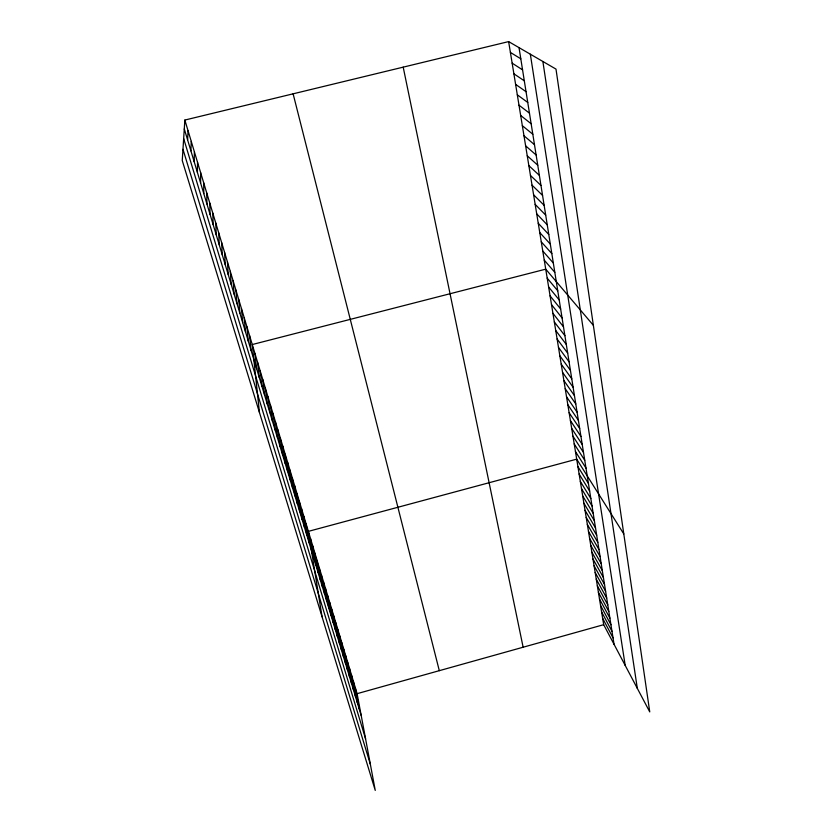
<?xml version="1.0" encoding="UTF-8"?>
<svg xmlns="http://www.w3.org/2000/svg" width="832" height="832" viewBox="0 0 832 832"><rect width="100%" height="100%" fill="white"/><g stroke="black" fill="none" stroke-linecap="round" stroke-linejoin="round"><path stroke-width="1.25" d="M200.616 183.061L200.637 172.619M197.413 172.422L197.538 162.292M194.168 161.699L194.407 151.871M190.902 150.862L191.246 141.357M187.606 139.942L188.063 130.749M184.85 120.058L182.25 160.555L375.253 790.4L357.105 693.67L184.85 120.058L508.633 41.6L555.994 69.098L649.75 711.901L603.678 624.686L508.633 41.6M357.105 693.67L603.678 624.686M510.401 52.426L520.801 58.791M512.148 63.159L522.558 69.857M513.885 73.798L524.306 80.829M515.601 84.354L526.042 91.697M517.306 94.817L527.758 102.482M519.002 105.196L529.464 113.162M520.676 115.482L531.149 123.75M522.34 125.684L532.823 134.254M523.994 135.803L534.477 144.664M525.626 145.839L536.12 154.991M527.249 155.792L537.753 165.225M528.861 165.662L539.365 175.375M530.452 175.458L540.966 185.442M532.033 185.172L542.558 195.416M533.603 194.802L544.138 205.317M535.163 204.36L545.698 215.124M536.713 213.845L547.248 224.858M538.242 223.246L548.787 234.51M539.76 232.575L550.316 244.088M541.268 241.831L551.824 253.583M542.766 251.014L553.322 263.006M544.253 260.125L554.809 272.345M593.362 325.322L545.73 269.162L252.262 344.542L259.459 412.506M547.186 278.127L557.752 290.805M548.642 287.03L559.208 299.926M550.077 295.859L560.643 308.974M551.502 304.626L562.078 317.949M552.926 313.321L563.493 326.851M554.33 321.942L564.897 335.681M555.724 330.512L566.301 344.448M557.107 339.009L567.684 353.142M558.49 347.443L569.057 361.774M559.853 355.815L570.419 370.334M561.205 364.125L571.771 378.83M562.546 372.362L573.113 387.265M563.878 380.546L574.444 395.626M565.209 388.669L575.765 403.926M566.519 396.739L577.086 412.173M567.83 404.737L578.386 420.347M569.119 412.682L579.675 428.459M570.409 420.576L580.954 436.509M571.678 428.407L582.234 444.506M572.946 436.176L583.492 452.442M574.205 443.893L584.75 460.314M575.453 451.558L585.998 468.135M623.792 533.946L576.69 459.16L308.37 531.367L322.046 616.782M577.907 466.617L588.442 483.496M579.114 474.022L589.638 491.046M580.32 481.374L590.834 498.545M581.506 488.675L592.02 505.981M582.691 495.924L593.195 513.375M583.856 503.131L594.37 520.707M585.031 510.276L595.525 527.987M586.186 517.379L596.679 535.226M587.33 524.43L597.823 542.402M588.474 531.44L598.957 549.536M589.607 538.387L600.09 556.618M590.73 545.303L601.203 563.649M591.854 552.167L602.316 570.627M592.966 558.979L603.418 577.564M594.069 565.75L604.521 584.449M595.161 572.468L605.613 591.282M596.253 579.155L606.694 598.073M597.334 585.79L607.766 604.822M598.406 592.374L608.826 611.52M599.477 598.926L609.887 618.176M600.538 605.426L610.948 624.78M601.588 611.894L611.988 631.353M602.638 618.311L613.028 637.874M182.978 149.313L370.344 764.244M183.664 138.58L365.57 738.806M184.288 128.918L361.192 715.437M293.114 93.818L439.306 670.675M403.198 67.153L523.13 647.223M355.233 687.419L359.278 709.103M353.34 681.138L357.354 702.728M351.447 674.804L355.42 696.301M349.534 668.439L353.465 689.842M347.61 662.022L351.51 683.322M345.665 655.564L349.523 676.77M343.71 649.064L347.537 670.166M341.744 642.512L345.53 663.52M339.768 635.929L343.512 656.822M337.771 629.294L341.474 650.083M335.764 622.606L339.425 643.292M333.746 615.878L337.366 636.449M331.718 609.107L335.286 629.564M329.67 602.285L333.195 622.627M327.6 595.41L331.094 615.638M325.52 588.494L328.973 608.608M323.43 581.526L326.83 601.515M321.329 574.517L324.678 594.381M319.207 567.455L322.504 587.194M317.065 560.342L320.32 579.946M314.912 553.176L318.126 572.655M312.749 545.958L315.91 565.302M310.565 538.689L313.674 557.898M519.022 47.632L614.058 644.342M306.124 523.9L309.13 542.828M303.867 516.37L306.81 535.163M530.338 54.205L625.196 665.413M301.59 508.799L304.481 527.436M299.302 501.155L302.141 519.646M296.993 493.47L299.77 511.805M542.88 61.485L637.312 688.355M294.663 485.722L297.388 503.901M292.313 477.911L294.986 495.934M289.952 470.049L292.562 487.906M287.57 462.124L290.118 479.814M285.178 454.137L287.664 471.661M282.766 446.087L285.189 463.445M280.322 437.986L282.682 455.166M277.878 429.811L280.166 446.815M275.402 421.585L277.628 438.402M272.906 413.286L275.07 429.926M270.4 404.924L272.501 421.377M267.873 396.5L269.901 412.766M265.325 388.014L267.28 404.082M262.746 379.454L264.638 395.325M260.156 370.833L261.976 386.495M257.546 362.138L259.293 377.593M254.914 353.371L256.589 368.628M249.59 335.639L251.108 350.459M246.896 326.664L248.331 341.266M244.182 317.626L245.534 331.999M241.446 308.506L242.715 322.65M238.68 299.312L239.876 313.217M235.903 290.046L237.006 303.711M233.095 280.696L234.114 294.133M230.266 271.274L231.202 284.461M227.417 261.778L228.259 274.706M224.536 252.2L225.295 264.878M221.634 242.538L222.3 254.956M218.712 232.804L219.284 244.951M215.769 222.986L216.237 234.863M212.794 213.086L213.169 224.682M209.789 203.102L210.07 214.417M206.762 193.024L206.95 204.058M203.715 182.863L203.798 193.606"/></g></svg>
